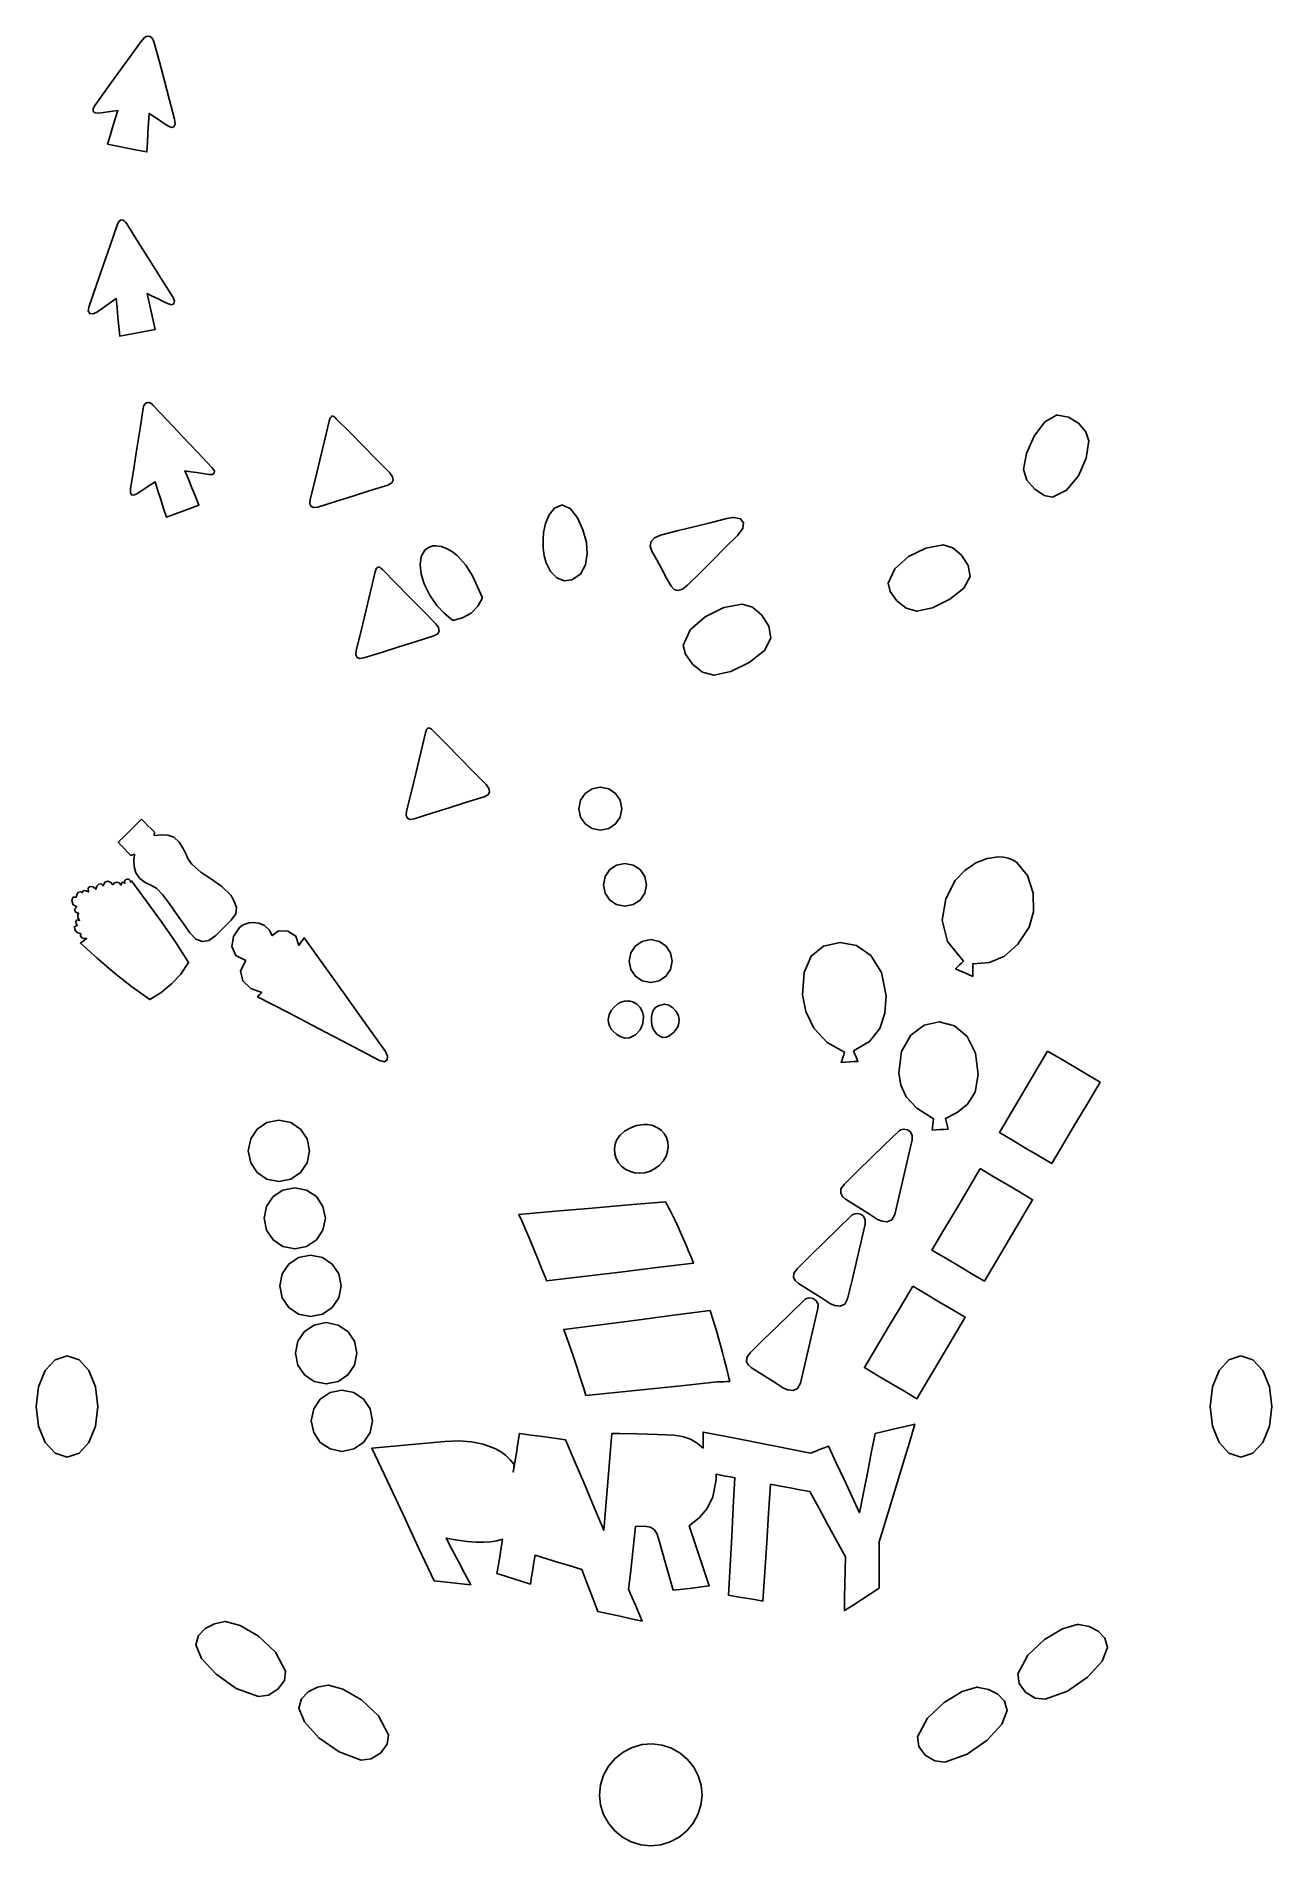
# Model space of a CAD drawing. Extents: x 26 to 575, y 191 to 994.
import ezdxf

# ---------------------------------------------------------------- set-up
doc = ezdxf.new("R2010")
doc.units = 0
doc.layers.add('inserts', color=7, linetype='CONTINUOUS')

msp = doc.modelspace()

# ---------------------------------------------------------------- linework, layer by layer
at = {"layer": 'inserts', "color": 7}
for points in [[(75.856042, 994.422263), (75.065755, 994.249421), (74.232595, 993.776329), (73.371109, 993.004432), (72.495833, 991.935179), (67.433472, 984.912697), (62.371111, 977.890215), (57.30875, 970.867731), (52.246389, 963.845249), (51.40176, 962.249852), (51.393378, 961.040987), (52.232633, 960.343489), (53.930894, 960.282193), (56.010079, 960.573235), (58.089261, 960.864276), (60.168446, 961.155318), (62.24763, 961.44636), (61.134176, 957.691481), (60.020719, 953.936604), (58.907265, 950.181725), (57.793811, 946.426846), (62.148412, 945.569156), (66.503011, 944.711465), (70.857612, 943.853772), (75.212214, 942.996082), (75.454747, 947.275717), (75.697283, 951.555354), (75.939817, 955.834989), (76.182353, 960.114624), (78.257126, 958.745406), (80.3319, 957.376188), (82.406676, 956.006967), (84.48145, 954.637749), (86.099839, 953.924466), (87.251252, 954.170231), (87.771825, 955.394996), (87.4977, 957.618721), (85.250946, 966.069953), (83.004192, 974.521188), (80.75744, 982.97242), (78.510686, 991.423651), (78.029898, 992.755424), (77.413318, 993.698679), (76.681762, 994.254075), (75.856042, 994.422263)], [(64.108542, 912.807138), (63.522682, 912.658407), (62.972397, 912.220804), (62.469835, 911.489866), (62.027153, 910.461137), (58.913889, 901.485153), (55.800625, 892.509165), (52.687361, 883.533178), (49.574097, 874.557193), (49.201776, 872.408734), (49.884121, 871.204083), (51.355137, 871.038777), (53.348819, 872.00836), (55.405954, 873.498846), (57.463089, 874.989332), (59.520226, 876.479818), (61.577361, 877.970304), (61.97644, 873.785485), (62.375519, 869.600665), (62.774601, 865.415846), (63.173681, 861.231027), (67.102742, 861.947603), (71.031806, 862.664179), (74.960867, 863.380756), (78.889931, 864.097332), (77.990347, 868.096951), (77.090764, 872.096568), (76.191181, 876.096188), (75.291597, 880.095804), (77.575833, 878.991164), (79.860069, 877.886526), (82.144306, 876.781889), (84.428542, 875.677248), (86.156907, 875.16245), (87.220831, 875.554964), (87.486129, 876.674495), (86.818611, 878.340749), (81.681283, 886.531803), (76.543958, 894.72286), (71.406631, 902.913917), (66.269306, 911.104971), (65.732256, 911.84809), (65.188005, 912.381885), (64.644211, 912.702766), (64.108542, 912.807138)], [(75.714931, 831.774082), (74.998148, 831.628698), (74.383956, 831.152307), (73.906086, 830.336366), (73.598264, 829.172332), (72.187153, 820.225007), (70.776042, 811.277679), (69.364931, 802.330354), (67.953819, 793.383026), (67.887246, 791.635462), (68.344206, 790.665992), (69.302709, 790.501623), (70.740764, 791.16936), (72.769236, 792.496679), (74.797708, 793.823999), (76.826181, 795.151318), (78.854653, 796.478637), (80.118037, 792.540762), (81.381422, 788.602888), (82.64481, 784.665013), (83.908194, 780.727138), (87.519756, 782.089735), (91.131319, 783.452332), (94.742881, 784.814929), (98.354444, 786.177526), (96.800018, 789.985325), (95.245589, 793.793124), (93.691162, 797.600922), (92.136736, 801.408721), (94.786978, 800.983186), (97.437222, 800.557652), (100.087464, 800.132117), (102.737708, 799.706582), (104.32459, 799.732267), (105.164266, 800.337646), (105.176515, 801.383754), (104.281111, 802.731638), (97.692986, 809.685772), (91.104861, 816.639902), (84.516736, 823.594036), (77.928611, 830.548166), (77.364559, 831.070274), (76.800459, 831.451012), (76.247015, 831.686806), (75.714931, 831.774082)], [(157.541736, 825.65336), (157.131993, 825.506136), (156.781878, 825.095327), (156.476553, 824.414531), (156.201181, 823.457332), (154.093333, 814.745922), (151.985486, 806.034512), (149.877639, 797.323103), (147.769792, 788.611693), (147.582507, 786.714834), (148.119874, 785.503795), (149.333276, 785.017676), (151.174097, 785.295582), (158.921979, 787.734165), (166.669861, 790.172749), (174.417743, 792.611332), (182.165625, 795.049916), (183.925405, 795.972811), (184.629253, 797.236602), (184.323976, 798.758625), (183.056389, 800.456221), (177.127518, 806.468881), (171.198646, 812.48154), (165.269774, 818.4942), (159.340903, 824.50686), (158.803249, 825.014485), (158.328531, 825.376655), (157.910207, 825.590551), (157.541736, 825.65336)], [(479.680755, 826.147248), (479.529625, 826.140616), (479.379907, 826.1304), (479.230667, 826.117587), (479.081033, 826.103194), (474.023385, 823.177023), (469.266247, 816.773714), (465.776259, 808.991623), (464.520145, 801.92911), (466.032573, 797.257313), (469.477575, 793.209572), (473.651924, 790.463455), (477.352422, 789.696527), (483.614087, 792.811278), (488.84389, 799.125047), (492.380501, 806.973133), (493.562589, 814.690832), (492.209729, 818.749803), (488.919243, 822.482424), (484.479973, 825.183358), (479.680755, 826.147248)], [(259.406319, 786.054082), (256.2934, 784.756627), (253.869162, 781.771794), (252.191647, 777.903036), (251.318889, 773.953804), (251.132752, 770.803595), (251.252073, 767.199644), (251.689227, 763.625787), (252.456597, 760.56586), (254.470515, 756.629018), (257.207583, 753.883238), (260.450914, 752.55613), (263.983611, 752.875304), (267.807448, 755.498392), (269.967795, 759.65448), (270.738984, 764.585966), (270.395347, 769.535249), (268.868246, 775.223389), (266.403297, 780.509187), (263.299564, 784.437723), (259.856111, 786.054082), (259.742782, 786.057777), (259.629916, 786.059357), (259.517698, 786.058313), (259.406319, 786.054082)], [(335.950278, 780.63011), (335.240401, 780.594332), (334.481085, 780.508712), (333.673636, 780.371339), (332.819361, 780.180304), (325.422054, 778.33704), (318.02475, 776.493776), (310.627443, 774.650512), (303.230139, 772.807248), (300.590701, 771.673464), (299.111193, 769.993292), (298.756299, 767.934167), (299.490694, 765.663527), (301.609568, 761.787374), (303.728445, 757.911221), (305.847318, 754.035068), (307.966195, 750.158915), (309.306505, 748.65555), (311.046326, 748.215113), (313.087137, 748.856828), (315.330417, 750.599916), (320.857999, 756.098832), (326.385583, 761.597749), (331.913165, 767.096665), (337.44075, 772.595582), (339.789838, 775.74192), (340.223086, 778.314372), (338.892549, 780.036061), (335.950278, 780.63011)], [(203.526319, 768.097693), (202.225868, 767.997183), (200.968539, 767.655518), (199.773018, 767.045455), (198.657986, 766.139748), (197.035019, 763.306868), (196.545968, 759.571731), (197.037957, 755.394394), (198.358125, 751.234916), (201.013401, 745.814167), (203.90222, 741.579249), (207.189581, 738.095371), (211.040486, 734.927749), (215.369719, 736.059079), (219.194705, 738.181017), (222.241054, 741.19427), (224.234375, 744.999554), (222.080351, 749.89335), (219.755026, 754.757144), (216.849356, 759.423067), (212.954306, 763.723249), (210.903335, 765.34396), (208.563986, 766.736535), (206.062803, 767.716078), (203.526319, 768.097693)], [(428.854306, 768.50336), (421.183858, 767.050167), (413.466963, 763.238292), (407.342896, 757.788139), (404.450917, 751.42011), (405.346978, 747.749377), (408.237258, 743.675246), (412.402748, 740.375721), (417.124444, 739.028804), (424.138017, 740.530421), (431.791737, 744.287784), (438.023034, 749.263134), (440.769367, 754.418721), (439.852144, 759.333284), (437.023911, 763.879858), (433.08962, 767.217024), (428.854306, 768.50336)], [(177.994028, 758.634415), (177.582906, 758.488567), (177.229759, 758.080787), (176.921403, 757.403015), (176.644653, 756.447193), (174.53901, 747.733582), (172.433368, 739.019971), (170.327726, 730.30636), (168.222083, 721.592749), (168.034799, 719.695879), (168.572166, 718.484841), (169.785567, 717.998728), (171.626389, 718.276638), (179.372065, 720.715215), (187.117742, 723.15379), (194.863421, 725.592368), (202.609097, 728.030943), (204.368877, 728.953844), (205.072725, 730.21764), (204.767448, 731.739665), (203.499861, 733.437248), (197.573194, 739.449908), (191.646528, 745.462568), (185.719861, 751.475228), (179.793194, 757.487888), (179.255541, 757.99553), (178.780821, 758.357707), (178.362497, 758.571606), (177.994028, 758.634415)], [(339.575084, 742.159693), (331.350188, 740.601482), (323.075512, 736.514117), (316.508796, 730.67004), (313.407778, 723.841693), (314.368781, 719.906386), (317.468369, 715.539463), (321.935348, 712.003142), (326.998528, 710.559638), (334.519377, 712.169603), (342.726972, 716.198141), (349.409326, 721.53272), (352.354444, 727.060804), (351.370451, 732.330026), (348.336732, 737.203922), (344.11703, 740.780981), (339.575084, 742.159693)], [(200.333681, 687.196915), (199.922559, 687.049688), (199.569411, 686.638872), (199.261055, 685.958061), (198.984306, 685.00086), (196.878662, 676.289458), (194.773019, 667.578054), (192.667379, 658.86665), (190.561736, 650.155249), (190.374451, 648.258379), (190.911819, 647.047341), (192.125219, 646.561228), (193.966042, 646.839138), (201.711718, 649.277715), (209.457394, 651.71629), (217.203074, 654.154868), (224.94875, 656.593443), (226.70853, 657.516338), (227.412378, 658.780129), (227.107101, 660.302154), (225.839514, 661.999748), (219.912847, 668.012408), (213.986181, 674.025068), (208.059514, 680.037728), (202.132847, 686.050388), (201.595194, 686.558029), (201.120474, 686.920208), (200.70215, 687.134107), (200.333681, 687.196915)], [(276.604236, 660.844415), (272.890942, 660.09413), (269.857578, 658.048434), (267.811882, 655.015067), (267.061597, 651.301776), (267.811882, 647.589866), (269.857578, 644.559536), (272.890942, 642.516876), (276.604236, 641.767971), (280.316147, 642.516876), (283.346483, 644.559536), (285.389148, 647.589866), (286.138056, 651.301776), (285.389148, 655.015067), (283.346483, 658.048434), (280.316147, 660.09413), (276.604236, 660.844415)], [(72.822153, 646.636304), (70.249079, 644.065429), (67.676006, 641.494554), (65.102935, 638.923679), (62.529861, 636.352804), (63.870417, 634.908625), (65.210972, 633.464443), (66.551528, 632.020261), (67.892083, 630.576082), (68.363922, 630.679706), (68.835764, 630.783332), (69.307603, 630.886958), (69.779444, 630.990582), (69.351116, 628.391146), (69.505356, 625.592816), (70.374312, 622.816676), (72.090139, 620.283804), (74.430232, 618.531789), (76.991532, 617.361348), (79.635517, 615.888247), (82.223681, 613.228249), (85.237726, 608.977277), (88.251769, 604.726304), (91.265815, 600.475332), (94.279861, 596.22436), (97.005112, 593.330679), (99.842334, 592.236125), (102.784484, 592.82039), (105.824514, 594.963165), (107.535486, 596.669729), (109.246458, 598.37629), (110.957431, 600.082854), (112.668403, 601.789415), (114.730829, 604.660262), (114.964371, 607.451386), (114.049926, 610.141141), (112.668403, 612.707888), (108.46674, 616.762306), (103.920891, 619.944729), (99.376557, 622.976972), (95.179444, 626.58086), (93.737227, 628.619303), (92.611905, 630.989473), (91.354834, 633.622578), (89.517361, 636.449832), (87.147919, 638.57455), (84.48802, 639.536962), (81.560255, 639.692232), (78.387222, 639.395526), (78.440139, 639.761535), (78.493056, 640.12754), (78.545972, 640.493549), (78.598889, 640.859554), (77.154704, 642.303742), (75.710519, 643.747929), (74.266338, 645.192117), (72.822153, 646.636304)], [(287.487416, 627.013026), (283.775508, 626.262741), (280.745181, 624.217045), (278.702519, 621.183678), (277.953611, 617.470388), (278.702519, 613.758477), (280.745181, 610.728147), (283.775508, 608.685487), (287.487416, 607.936582), (291.199333, 608.685487), (294.229669, 610.728147), (296.272339, 613.758477), (297.02125, 617.470388), (296.272339, 621.183678), (294.229669, 624.217045), (291.199333, 626.262741), (287.487416, 627.013026)], [(453.398811, 629.888165), (448.363487, 629.217636), (443.275161, 627.201573), (438.450883, 623.889591), (434.2077, 619.331304), (429.945902, 611.233327), (428.422204, 601.837695), (430.706282, 592.248151), (437.867783, 583.568443), (436.98804, 582.721776), (436.108297, 581.87511), (435.228554, 581.028443), (434.348811, 580.181776), (436.249408, 579.337311), (438.150006, 578.492846), (440.050603, 577.64838), (441.9512, 576.803915), (441.9512, 578.212825), (441.9512, 579.621735), (441.9512, 581.030644), (441.9512, 582.439554), (449.459525, 582.935853), (456.105096, 585.855727), (461.939928, 591.115638), (467.016033, 598.632054), (468.992294, 605.483236), (468.756977, 613.713657), (466.244494, 621.619785), (461.389256, 627.498082), (459.609647, 628.544054), (457.664854, 629.288076), (455.58465, 629.734622), (453.398811, 629.888165)], [(66.480972, 620.010388), (65.944386, 619.862249), (65.534777, 619.509714), (65.34691, 618.951109), (65.475556, 618.184748), (64.838095, 618.645677), (64.297139, 618.547666), (63.926469, 618.069765), (63.799861, 617.391027), (62.896329, 618.346208), (61.852031, 618.632813), (60.860011, 618.327183), (60.113333, 617.505665), (59.26963, 618.576922), (57.889775, 619.055839), (56.54793, 618.640605), (55.818264, 617.029415), (54.936088, 617.951974), (53.899616, 617.77849), (53.00667, 616.853441), (52.555069, 615.521304), (51.343724, 616.557972), (50.02151, 616.804826), (49.154687, 616.105643), (49.309514, 614.304193), (48.198758, 614.854777), (47.367433, 614.914019), (46.825845, 614.606611), (46.584306, 614.057248), (45.779823, 614.401574), (44.922194, 614.225411), (44.212118, 613.449237), (43.850278, 611.993527), (42.419202, 612.014016), (41.955489, 610.499727), (42.492086, 608.656376), (44.061944, 607.689649), (43.251097, 606.848381), (43.206108, 605.966776), (43.79409, 605.24105), (44.882153, 604.867427), (44.627159, 604.128654), (44.622362, 603.259438), (44.868727, 602.402667), (45.367219, 601.701232), (44.201766, 601.907523), (43.691627, 601.248133), (43.745881, 600.264078), (44.273608, 599.496371), (43.106157, 598.791721), (43.177059, 597.490248), (44.190906, 596.252565), (45.852289, 595.739288), (45.717418, 594.747556), (46.31022, 594.002461), (47.324493, 593.587792), (48.454025, 593.587228), (47.683739, 592.987184), (46.98619, 592.460359), (46.328025, 591.987643), (45.6759, 591.549922), (53.105623, 584.86574), (60.677323, 578.41493), (68.458712, 572.278629), (76.517497, 566.537977), (81.520484, 569.71924), (86.165275, 573.468269), (90.285655, 577.846582), (93.715414, 582.9157), (88.010554, 591.795148), (81.645057, 601.058299), (74.964739, 610.32977), (68.315414, 619.234172), (68.168737, 619.092815), (68.081285, 618.971832), (68.031524, 618.825469), (67.997914, 618.607977), (67.904546, 619.253137), (67.556631, 619.70335), (67.050118, 619.956452), (66.480972, 620.010388)], [(122.308056, 600.810471), (120.694403, 600.642825), (119.1341, 600.206626), (117.674698, 599.503486), (116.36375, 598.535026), (113.669242, 594.596406), (112.989264, 590.039017), (114.677833, 586.058541), (119.088958, 583.850665), (116.801838, 579.235378), (117.87135, 574.858123), (121.333399, 571.429521), (126.223889, 569.660193), (125.763073, 569.192763), (125.302257, 568.725332), (124.841441, 568.257902), (124.380625, 567.790471), (137.927292, 560.71286), (151.473958, 553.635249), (165.020625, 546.557637), (178.567292, 539.480026), (180.722651, 538.921904), (181.935905, 539.66789), (182.102057, 541.309933), (181.116111, 543.439971), (172.100434, 556.073826), (163.084757, 568.707679), (154.06908, 581.341535), (145.053403, 593.975388), (144.464705, 593.113283), (143.876007, 592.251179), (143.287309, 591.389075), (142.698611, 590.526971), (141.367676, 594.721112), (137.801362, 596.916832), (133.731364, 597.01785), (130.889375, 594.927888), (129.497362, 597.555179), (127.455707, 599.405764), (124.985556, 600.488055), (122.308056, 600.810471)], [(298.935084, 593.119916), (295.221776, 592.371005), (292.188403, 590.328334), (290.142704, 587.297998), (289.392416, 583.586082), (290.142704, 579.872791), (292.188403, 576.839427), (295.221776, 574.793728), (298.935084, 574.043443), (302.646983, 574.793728), (305.677313, 576.839427), (307.719978, 579.872791), (308.468889, 583.586082), (307.719978, 587.297998), (305.677313, 590.328334), (302.646983, 592.371005), (298.935084, 593.119916)], [(383.099028, 591.87636), (375.606482, 590.249501), (370.230736, 585.810766), (367.099898, 578.595022), (366.342083, 568.637138), (367.777954, 561.25029), (371.443086, 553.841449), (377.238635, 547.458395), (385.06575, 543.148915), (384.679901, 541.989165), (384.294055, 540.829415), (383.908207, 539.669665), (383.522361, 538.509916), (385.387672, 538.64882), (387.252986, 538.787721), (389.118297, 538.926625), (390.983611, 539.065526), (390.489722, 540.227483), (389.995833, 541.389443), (389.501944, 542.551403), (389.008056, 543.71336), (396.108324, 547.861309), (400.635391, 553.587158), (402.975786, 560.501219), (403.516028, 568.213804), (401.483946, 578.605359), (396.73845, 586.053768), (390.277491, 590.497834), (383.099028, 591.87636)], [(288.44875, 565.876638), (287.37849, 565.791045), (286.335874, 565.546432), (285.333248, 565.140602), (284.382972, 564.57136), (282.73257, 563.199537), (281.410921, 561.609147), (280.499329, 559.788895), (280.079097, 557.727471), (280.183703, 556.249747), (280.646158, 554.782668), (281.396144, 553.42759), (282.363333, 552.28586), (283.911387, 551.000272), (285.693711, 549.946534), (287.587964, 549.36132), (289.471806, 549.481304), (292.250614, 550.891908), (294.24188, 553.092513), (295.40474, 555.879787), (295.698333, 559.050388), (295.283647, 561.084332), (294.301604, 562.953975), (292.85596, 564.472554), (291.050472, 565.453304), (290.40444, 565.640426), (289.752701, 565.773866), (289.099419, 565.85286), (288.44875, 565.876638)], [(305.011667, 564.403804), (304.867567, 564.399007), (304.722276, 564.390399), (304.576161, 564.377473), (304.429583, 564.359721), (302.686175, 563.936013), (301.294789, 563.162918), (300.253716, 561.989422), (299.56125, 560.364499), (299.302938, 558.847275), (299.247501, 557.041352), (299.415081, 555.252184), (299.825833, 553.785222), (300.607713, 552.402008), (301.663269, 551.154459), (302.940017, 550.190416), (304.385472, 549.657722), (305.957173, 549.789316), (307.489174, 550.561916), (308.873827, 551.715847), (310.003472, 552.991443), (310.951138, 554.462572), (311.498539, 555.966226), (311.60488, 557.53913), (311.229361, 559.217999), (310.236616, 561.212032), (308.818602, 562.878424), (307.051541, 564.011064), (305.011667, 564.403804)], [(427.002222, 556.598582), (420.416132, 555.084973), (414.512887, 550.644314), (410.374033, 543.505477), (409.081111, 533.897332), (409.946594, 528.540283), (412.425713, 523.33175), (417.082218, 518.330417), (424.479861, 513.594971), (424.347569, 512.33379), (424.215278, 511.07261), (424.082986, 509.811429), (423.950694, 508.550249), (425.710175, 508.649472), (427.469656, 508.748693), (429.229136, 508.847917), (430.988617, 508.947138), (430.688756, 510.142165), (430.388892, 511.337193), (430.089028, 512.532221), (429.789167, 513.727248), (435.070199, 516.305775), (439.66139, 519.982323), (442.967708, 525.408485), (444.394172, 533.23586), (443.21756, 542.721656), (439.483506, 550.094503), (433.856813, 554.878708), (427.002222, 556.598582)], [(475.218145, 543.61636), (469.855923, 534.576429), (464.4937, 525.536499), (459.131478, 516.496568), (453.769256, 507.456638), (459.592291, 504.001625), (465.415325, 500.54661), (471.23836, 497.091597), (477.061395, 493.636582), (482.423617, 502.676513), (487.785839, 511.716443), (493.148061, 520.756374), (498.510283, 529.796304), (492.687249, 533.25132), (486.864214, 536.706332), (481.041179, 540.161347), (475.218145, 543.61636)], [(133.852708, 512.91586), (128.554783, 511.846751), (124.229296, 508.930876), (121.313414, 504.605392), (120.244306, 499.307471), (121.313414, 494.00955), (124.229296, 489.68406), (128.554783, 486.768196), (133.852708, 485.699082), (139.152011, 486.768196), (143.48053, 489.68406), (146.399444, 494.00955), (147.469931, 499.307471), (146.399444, 504.605392), (143.48053, 508.930876), (139.152011, 511.846751), (133.852708, 512.91586)], [(296.527361, 511.037332), (296.391305, 511.03705), (296.253831, 511.035921), (296.11642, 511.033381), (295.980556, 511.028781), (294.908385, 510.938546), (293.851288, 510.765947), (292.818129, 510.519708), (291.817778, 510.208558), (289.541867, 509.266594), (287.360905, 507.991776), (285.448259, 506.350295), (283.977306, 504.308336), (283.204996, 502.297438), (282.889096, 500.140244), (283.022489, 497.963667), (283.598056, 495.894614), (284.609419, 494.055197), (286.003754, 492.467155), (287.676906, 491.175116), (289.524722, 490.223697), (291.690769, 489.593749), (293.96151, 489.378583), (296.234158, 489.574925), (298.405917, 490.179614), (300.678923, 491.317432), (302.737751, 492.872522), (304.473929, 494.778896), (305.778972, 496.970558), (306.456088, 498.968401), (306.738539, 501.093636), (306.594121, 503.232112), (305.990639, 505.269669), (304.983566, 506.979558), (303.616233, 508.429508), (301.994116, 509.587178), (300.222694, 510.420225), (299.32391, 510.698327), (298.403984, 510.890376), (297.46958, 511.00169), (296.527361, 511.037332)], [(411.330084, 508.955943), (410.665092, 508.865302), (410.005668, 508.646975), (409.366836, 508.294287), (408.763611, 507.800582), (402.812687, 501.992985), (396.861764, 496.185388), (390.91084, 490.37779), (384.959916, 484.570193), (383.444406, 482.403856), (383.314456, 480.537887), (384.126305, 479.023426), (385.436195, 477.911499), (389.003653, 475.653721), (392.571111, 473.395943), (396.138569, 471.138165), (399.706028, 468.880388), (401.666902, 468.039083), (403.946854, 467.8426), (406.006989, 468.700781), (407.308417, 471.023527), (409.242077, 479.333645), (411.175736, 487.643763), (413.109396, 495.953881), (415.043056, 504.263999), (415.055219, 506.192138), (414.277643, 507.696944), (412.954526, 508.658264), (411.330084, 508.955943)], [(445.267311, 491.405249), (439.902888, 482.367534), (434.538436, 473.32979), (429.174015, 464.292075), (423.809583, 455.25436), (429.632626, 451.799339), (435.455658, 448.344318), (441.278721, 444.889297), (447.101756, 441.434276), (452.463978, 450.47202), (457.8262, 459.509735), (463.188423, 468.54745), (468.550645, 477.585193), (462.729811, 481.040214), (456.908978, 484.495235), (451.088145, 487.950228), (445.267311, 491.405249)], [(140.855347, 482.956221), (135.556044, 481.887107), (131.227525, 478.971243), (128.308612, 474.645764), (127.238125, 469.347804), (128.308612, 464.048517), (131.227525, 459.71999), (135.556044, 456.801079), (140.855347, 455.730582), (146.153272, 456.801079), (150.478759, 459.71999), (153.394641, 464.048517), (154.46375, 469.347804), (153.394641, 474.645764), (150.478759, 478.971243), (146.153272, 481.887107), (140.855347, 482.956221)], [(305.584916, 476.659138), (289.302021, 475.272269), (273.019125, 473.885401), (256.736229, 472.498561), (240.453333, 471.111693), (241.765415, 468.168877), (243.085383, 465.162928), (244.418855, 462.071014), (245.771458, 458.870304), (247.384406, 454.975722), (249.01674, 450.957894), (250.666851, 446.815097), (252.333125, 442.545526), (252.427681, 442.293079), (252.522632, 442.030386), (252.617636, 441.767299), (252.712361, 441.513637), (269.017304, 443.486992), (285.32225, 445.460346), (301.627193, 447.4337), (317.932139, 449.407054), (316.861097, 452.110009), (315.77052, 454.798515), (314.658324, 457.46797), (313.522416, 460.11386), (312.239093, 463.011407), (310.927583, 465.885728), (309.588374, 468.736031), (308.221944, 471.561499), (307.575983, 472.848122), (306.915622, 474.120803), (306.249166, 475.388263), (305.584916, 476.659138)], [(390.419167, 471.490943), (389.755566, 471.400293), (389.099179, 471.181966), (388.463375, 470.829301), (387.861528, 470.335582), (381.910613, 464.530186), (375.959695, 458.72479), (370.008777, 452.919394), (364.057861, 447.113999), (362.542334, 444.947661), (362.41237, 443.081692), (363.224211, 441.567231), (364.534083, 440.455304), (368.099346, 438.197526), (371.664611, 435.939748), (375.229874, 433.681971), (378.795139, 431.424193), (380.757393, 430.581534), (383.040374, 430.382003), (385.103531, 431.237164), (386.406305, 433.558527), (388.337764, 441.868645), (390.269222, 450.178763), (392.20068, 458.488881), (394.132139, 466.798999), (394.144331, 468.727141), (393.366752, 470.23195), (392.043632, 471.193255), (390.419167, 471.490943)], [(147.849167, 452.996582), (142.551242, 451.926085), (138.225755, 449.007202), (135.309873, 444.678675), (134.240764, 439.37936), (135.309873, 434.081428), (138.225755, 429.755949), (142.551242, 426.840057), (147.849167, 425.770943), (153.148469, 426.840057), (157.476988, 429.755949), (160.395902, 434.081428), (161.466389, 439.37936), (160.395902, 444.678675), (157.476988, 449.007202), (153.148469, 451.926085), (147.849167, 452.996582)], [(415.307639, 439.202971), (409.943207, 430.163055), (404.578778, 421.12311), (399.214346, 412.083194), (393.849916, 403.043249), (399.672957, 399.588228), (405.496, 396.133207), (411.31904, 392.678186), (417.142083, 389.223165), (422.506515, 398.263082), (427.870947, 407.303026), (433.235388, 416.342943), (438.599811, 425.382888), (432.776777, 428.837908), (426.953725, 432.292929), (421.130682, 435.74795), (415.307639, 439.202971)], [(325.287584, 428.346221), (309.057596, 426.262631), (292.827611, 424.17904), (276.597624, 422.09545), (260.367639, 420.01186), (261.82797, 415.869713), (263.295867, 411.662598), (264.774703, 407.359302), (266.267847, 402.928582), (267.244266, 399.952916), (268.230243, 396.881999), (269.220594, 393.769624), (270.210139, 390.669554), (284.762222, 392.164457), (299.314306, 393.659332), (313.866389, 395.154235), (328.418472, 396.649138), (329.820764, 396.713089), (331.223056, 396.777012), (332.625347, 396.840964), (334.027639, 396.904916), (333.862621, 397.638355), (333.70187, 398.375914), (333.538641, 399.112176), (333.366195, 399.841776), (332.760963, 402.295219), (332.214339, 404.491896), (331.615254, 406.826325), (330.852639, 409.693082), (329.961423, 412.947471), (329.049527, 416.18154), (328.115351, 419.394866), (327.157306, 422.587138), (326.701847, 424.037675), (326.232224, 425.475626), (325.757709, 426.909089), (325.287584, 428.346221)], [(369.517083, 434.025943), (368.852103, 433.936676), (368.192682, 433.721397), (367.55385, 433.371752), (366.950639, 432.879415), (361.001917, 427.071818), (355.053194, 421.264193), (349.104472, 415.456596), (343.15575, 409.648999), (341.640231, 407.482661), (341.510287, 405.616692), (342.322144, 404.102231), (343.632028, 402.990304), (347.197285, 400.732526), (350.762542, 398.474748), (354.327799, 396.216971), (357.893056, 393.959193), (359.85393, 393.117917), (362.133879, 392.921405), (364.194005, 393.779587), (365.495417, 396.102332), (367.429085, 404.410249), (369.36275, 412.718165), (371.296415, 421.026082), (373.230084, 429.333999), (373.242247, 431.262141), (372.464663, 432.76695), (371.141538, 433.728255), (369.517083, 434.025943)], [(154.851806, 423.028082), (149.552503, 421.958968), (145.223984, 419.043104), (142.30507, 414.717625), (141.234583, 409.419693), (142.30507, 404.121761), (145.223984, 399.796282), (149.552503, 396.880419), (154.851806, 395.811304), (160.14973, 396.880419), (164.475218, 399.796282), (167.391099, 404.121761), (168.460208, 409.419693), (167.391099, 414.717625), (164.475218, 419.043104), (160.14973, 421.958968), (154.851806, 423.028082)], [(39.758056, 408.317248), (34.429754, 406.543877), (30.078976, 401.708281), (27.145798, 394.537128), (26.070278, 385.757138), (27.145798, 376.978531), (30.078976, 369.810397), (34.429754, 364.977793), (39.758056, 363.205804), (45.086357, 364.977793), (49.437132, 369.810397), (52.370313, 376.978531), (53.445833, 385.757138), (52.370313, 394.537128), (49.437132, 401.708281), (45.086357, 406.543877), (39.758056, 408.317248)], [(561.048978, 408.317248), (555.720651, 406.543877), (551.369885, 401.708281), (548.436721, 394.537128), (547.3612, 385.757138), (548.436721, 376.978531), (551.369885, 369.810397), (555.720679, 364.977793), (561.048978, 363.205804), (566.37866, 364.977793), (570.732446, 369.810397), (573.668658, 376.978531), (574.745561, 385.757138), (573.668658, 394.537128), (570.732446, 401.708281), (566.37866, 406.543877), (561.048978, 408.317248)], [(161.845625, 393.068443), (156.5477, 391.999329), (152.222213, 389.083465), (149.306331, 384.757958), (148.237222, 379.460026), (149.306331, 374.160711), (152.222213, 369.832213), (156.5477, 366.913301), (161.845625, 365.842804), (167.144928, 366.913301), (171.473447, 369.832213), (174.39236, 374.160711), (175.462847, 379.460026), (174.39236, 384.757958), (171.473447, 389.083465), (167.144928, 391.999329), (161.845625, 393.068443)], [(369.578805, 347.983443), (373.540943, 340.731658), (377.503083, 333.479874), (381.465221, 326.228089), (385.427361, 318.976304), (385.308297, 313.001124), (385.189236, 307.025943), (385.070172, 301.050762), (384.951111, 295.075582), (388.814028, 297.584735), (392.676944, 300.09386), (396.539861, 302.602985), (400.402778, 305.112138), (400.402778, 310.249457), (400.402778, 315.386776), (400.402778, 320.524096), (400.402778, 325.661415), (402.922486, 333.839284), (408.436829, 351.823669), (413.878641, 369.790726), (416.18075, 377.916638), (412.534797, 377.052106), (406.611712, 375.651296), (401.092091, 374.346893), (398.656528, 373.771499), (396.903668, 364.969693), (395.150806, 356.167888), (393.397943, 347.366082), (391.645084, 338.564276), (388.218722, 345.97261), (384.792361, 353.380943), (381.366, 360.789276), (377.939639, 368.19761), (375.937625, 367.395026), (373.935611, 366.592471), (371.933597, 365.789887), (369.931583, 364.987332), (369.929325, 364.987332), (369.927068, 364.987332), (369.92481, 364.987332), (369.922552, 364.987332), (357.992045, 367.34654), (346.061538, 369.705721), (334.131031, 372.064929), (322.200524, 374.424138), (322.200524, 372.647012), (322.200524, 370.869887), (322.200524, 369.09279), (322.200524, 367.315665), (319.62158, 369.443847), (316.586015, 371.180078), (313.094514, 372.419457), (309.147746, 373.057138), (301.907095, 373.385278), (292.810077, 373.613172), (285.026983, 373.746014), (281.728108, 373.789138), (280.824113, 363.042652), (279.920121, 352.296137), (279.016127, 341.549651), (278.112135, 330.803165), (273.876598, 340.852929), (269.641058, 350.902665), (265.40552, 360.952429), (261.169983, 371.002193), (256.045885, 371.698915), (250.921788, 372.395665), (245.797691, 373.092387), (240.673594, 373.789138), (239.985677, 369.505089), (239.29776, 365.22104), (238.609844, 360.93702), (237.921927, 356.652971), (238.021145, 357.479798), (238.120363, 358.306596), (238.219584, 359.133422), (238.318802, 359.960249), (236.509783, 362.116031), (234.468399, 364.085237), (232.211299, 365.782296), (229.755121, 367.121638), (224.617006, 369.002508), (219.333882, 370.117314), (213.696307, 370.512594), (207.494844, 370.234916), (199.403002, 369.496284), (191.311163, 368.757652), (183.219321, 368.01902), (175.127483, 367.280388), (182.052951, 352.532075), (188.978419, 337.783763), (195.90389, 323.03545), (202.829358, 308.287138), (206.875278, 307.859374), (210.921196, 307.431638), (214.967117, 307.003902), (219.013038, 306.576137), (216.290034, 311.750936), (213.56703, 316.925762), (210.844028, 322.100589), (208.121024, 327.275388), (211.418142, 326.656644), (214.320961, 326.207318), (217.431104, 325.864276), (221.350191, 325.564415), (224.859407, 325.455421), (227.921137, 325.627548), (230.645293, 326.081221), (233.141788, 326.816776), (232.528835, 322.997971), (231.915885, 319.179138), (231.302933, 315.360332), (230.689983, 311.541499), (234.391945, 310.381735), (238.093905, 309.221999), (241.795867, 308.062235), (245.49783, 306.902471), (246.020381, 310.123784), (246.542933, 313.345096), (247.065487, 316.566381), (247.588038, 319.787693), (252.784895, 318.162714), (257.981752, 316.537735), (263.178612, 314.912728), (268.375469, 313.287749), (270.118744, 308.641948), (271.886796, 304.004557), (273.685121, 299.378568), (275.519219, 294.766915), (280.425031, 293.677707), (285.330844, 292.588527), (290.236656, 291.499318), (295.142468, 290.41011), (293.63876, 293.979798), (292.135052, 297.549457), (290.631344, 301.119145), (289.127636, 304.688804), (289.905948, 311.614284), (290.68426, 318.539735), (291.462573, 325.465214), (292.240885, 332.390665), (296.099182, 332.590592), (298.783671, 332.140729), (300.591245, 330.973599), (301.818802, 329.021638), (303.009591, 325.008409), (305.397651, 316.686353), (307.782225, 308.318606), (308.962552, 304.168443), (311.897683, 304.482048), (317.316937, 305.1383), (322.536566, 305.788088), (324.87283, 306.082248), (322.667969, 312.734311), (320.463108, 319.386402), (318.258246, 326.038464), (316.053385, 332.690526), (320.59232, 336.484666), (324.054941, 340.380715), (326.502166, 345.566774), (327.994913, 353.231027), (328.041895, 353.811784), (328.057276, 354.408599), (328.043673, 355.018538), (328.003755, 355.638721), (330.080727, 355.255068), (332.157699, 354.871443), (334.234671, 354.48779), (336.311644, 354.104138), (335.614907, 341.053561), (334.918171, 328.003013), (334.221435, 314.952436), (333.524699, 301.90186), (337.341317, 301.264659), (341.157935, 300.627429), (344.974553, 299.990228), (348.791172, 299.353026), (349.633427, 312.315408), (350.475685, 325.277762), (351.317941, 338.240144), (352.160199, 351.202526), (356.512594, 350.397741), (360.864991, 349.592985), (365.217385, 348.7882), (369.569783, 347.983443), (369.57204, 347.983443), (369.574298, 347.983443), (369.576556, 347.983443), (369.578805, 347.983443)], [(110.119583, 290.224916), (110.043166, 290.222093), (109.967553, 290.21786), (109.89299, 290.21278), (109.819722, 290.207136), (105.242972, 289.261381), (101.159914, 287.201497), (98.207505, 284.084578), (97.022708, 279.967775), (99.453756, 273.872678), (105.912477, 266.799878), (114.853985, 260.560735), (124.733403, 256.966664), (129.177606, 257.542905), (133.379978, 260.155831), (136.275312, 263.989792), (136.798403, 268.22908), (132.323205, 276.656151), (124.797955, 283.700756), (116.603224, 288.50844), (110.119583, 290.224803), (110.119583, 290.224831), (110.119583, 290.224859), (110.119583, 290.224887), (110.119583, 290.224916)], [(488.385561, 288.954916), (481.847121, 287.073538), (473.761737, 282.237434), (466.39791, 275.261126), (462.024256, 266.959193), (462.545972, 262.719905), (465.43827, 258.885944), (469.637595, 256.273018), (474.080422, 255.696776), (483.96122, 259.290848), (492.905773, 265.529991), (499.367505, 272.602791), (501.799922, 278.697888), (500.615125, 282.814691), (497.662714, 285.93161), (493.579664, 287.991494), (489.002922, 288.937248), (488.855151, 288.947408), (488.702497, 288.954182), (488.545694, 288.957004), (488.385561, 288.954182), (488.385561, 288.954154), (488.385561, 288.954125), (488.385561, 288.954097), (488.385561, 288.954916)], [(155.821944, 261.976221), (155.745526, 261.976221), (155.669914, 261.976221), (155.595352, 261.973399), (155.522083, 261.968883), (150.945333, 261.021717), (146.862275, 258.958786), (143.909867, 255.838847), (142.725069, 251.72066), (145.15612, 245.625592), (151.614838, 238.552764), (160.556346, 232.313621), (170.435764, 228.719549), (174.879967, 229.297174), (179.082339, 231.913148), (181.977673, 235.750128), (182.500764, 239.990828), (178.025572, 248.416487), (170.500322, 255.458073), (162.305588, 260.262737), (155.821944, 261.977688), (155.821944, 261.97766), (155.821944, 261.97766), (155.821944, 261.977632), (155.821944, 261.976221)], [(443.829728, 261.023721), (437.289905, 259.142371), (429.201459, 254.306268), (421.834612, 247.32996), (417.459583, 239.028026), (417.982679, 234.78871), (420.878014, 230.954749), (425.080382, 228.341823), (429.524583, 227.765582), (439.404004, 231.359654), (448.345509, 237.598768), (454.804221, 244.671596), (457.235283, 250.766693), (456.050486, 254.883497), (453.098075, 258.000387), (449.014997, 260.060299), (444.438255, 261.006082), (444.291867, 261.016242), (444.142233, 261.023015), (443.988478, 261.025838), (443.829728, 261.023015), (443.829728, 261.022987), (443.829728, 261.022931), (443.829728, 261.022902), (443.829728, 261.023721)], [(299.631806, 235.897138), (295.102859, 235.561039), (290.728468, 234.333852), (286.675655, 232.280545), (283.111451, 229.466168), (280.197464, 225.982925), (278.030449, 221.989735), (276.680117, 217.651782), (276.216181, 213.134138), (276.707617, 208.73418), (278.040366, 204.510471), (280.149585, 200.616002), (282.97043, 197.203681), (286.413812, 194.420829), (290.331426, 192.354877), (294.569622, 191.069016), (298.974756, 190.626351), (303.379892, 191.069016), (307.618093, 192.354877), (311.535707, 194.4208), (314.979084, 197.203681), (317.799923, 200.616002), (319.909142, 204.510471), (321.241897, 208.73418), (321.733333, 213.134138), (321.303043, 217.491451), (320.047583, 221.6877), (318.027318, 225.574013), (315.302604, 229.001405), (311.957012, 231.825969), (308.131952, 233.959936), (303.97452, 235.338564), (299.631806, 235.897138)]]:
    msp.add_lwpolyline(points, dxfattribs=at)

doc.saveas('drawing.dxf')
